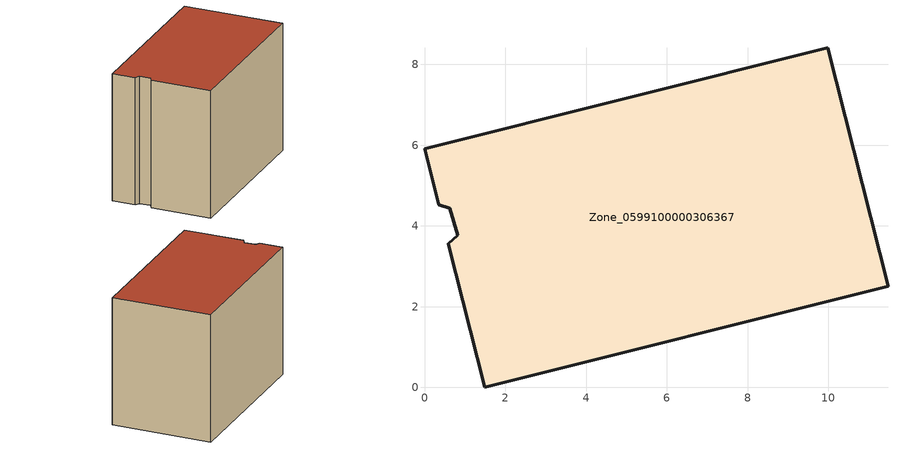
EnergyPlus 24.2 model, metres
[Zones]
Zone_0599100000306367
 floor ground (C_G): 0.59,3.56 0.83,3.77 0.62,4.44 0.35,4.53 0,5.91 9.99,8.42 11.48,2.51 1.49,0 z0
 wall outside (C_F): 1.49,0 11.48,2.51 9.99,8.42 0,5.91 0.35,4.53 0.62,4.44 0.83,3.77 0.59,3.56 1.49,0 z0:7.92
 roof outside (C_R): 0.83,3.77 0.59,3.56 1.49,0 11.48,2.51 9.99,8.42 0,5.91 0.35,4.53 0.62,4.44 z7.92
[BUILDING]
Pand.0599100000306367: North Axis=0; Terrain=City; Loads Convergence Tolerance Value=0.04; Temperature Convergence Tolerance Value=0.4; Solar Distribution=FullExterior; Maximum Number of Warmup Days=25; Minimum Number of Warmup Days=1
[Site:Location]
Rotterdam.The.Hague.AP_ZH_NLD Design_Conditions: Latitude=51.96; Longitude=4.45; Time Zone=1; Elevation=-4.5
[SITE:GROUNDTEMPERATURE:BUILDINGSURFACE]
18, 18, 18, 18, 18, 18, 18, 18, 18, 18, 18, 18
[MATERIAL] Thermal Absorptance=0.9; Solar Absorptance=0.7; Visible Absorptance=0.7
Name | Roughness | Thickness | Conductivity | Density | Specific Heat
G.TI.1965-1974 | MediumSmooth | 0.15 | 0.882353 | 540 | 1210
F.TI.1965-1974 | Rough | 0.3 | 0.697674 | 1920 | 840
R.TI.1965-1974 | MediumRough | 0.2 | 0.232558 | 1500 | 1000
[CONSTRUCTION]
C_G: G.TI.1965-1974
C_F: F.TI.1965-1974
C_R: R.TI.1965-1974
[ZONE]
Zone_0599100000306367: Type=1; Multiplier=1; Ceiling Height=Autocalculate; Volume=Autocalculate; Floor Area=autocalculate; Part of Total Floor Area=Yes
[ZONEINFILTRATION:DESIGNFLOWRATE]
Infil_Zone_0599100000306367: Zone or ZoneList or Space or SpaceList=Zone_0599100000306367; Schedule=AlwaysOn; Design Flow Rate Calculation Method=Flow/Area; Flow Rate per Floor Area=0.003; Constant Term Coefficient=1; Temperature Term Coefficient=0; Velocity Term Coefficient=0; Velocity Squared Term Coefficient=0
[HVACTEMPLATE:ZONE:IDEALLOADSAIRSYSTEM]
Zone_0599100000306367: Maximum Heating Supply Air Temperature=50; Minimum Cooling Supply Air Temperature=13; Maximum Heating Supply Air Humidity Ratio=0.0156; Minimum Cooling Supply Air Humidity Ratio=0.0077; Heating Limit=NoLimit; Cooling Limit=NoLimit; Dehumidification Control Type=ConstantSensibleHeatRatio; Cooling Sensible Heat Ratio=0.7; Dehumidification Setpoint=60; Humidification Control Type=None; Humidification Setpoint=30; Outdoor Air Method=None; Outdoor Air Flow Rate per Person=0.00944; Outdoor Air Flow Rate per Zone Floor Area=0; Outdoor Air Flow Rate per Zone=0; Demand Controlled Ventilation Type=None; Outdoor Air Economizer Type=NoEconomizer; Heat Recovery Type=None; Sensible Heat Recovery Effectiveness=0.7; Latent Heat Recovery Effectiveness=0.65
[ZONECONTROL:THERMOSTAT]
ThermostatControl_Zone_0599100000306367: Zone or ZoneList=Zone_0599100000306367; Control Type Schedule=DualSetpointControlType; Control 1=Thermostat_Zone_0599100000306367; Temperature Difference Between Cutout And Setpoint=0
[THERMOSTATSETPOINT:DUALSETPOINT]
Thermostat_Zone_0599100000306367: Heating Setpoint Temperature Schedule=HeatingSetpoint_Zone_0599100000306367; Cooling Setpoint Temperature Schedule=CoolingSetpoint_Zone_0599100000306367
[SCHEDULE:COMPACT]
HeatingSetpoint_Zone_0599100000306367: Through: 12/31, For: AllDays, Until: 24:00, 21
CoolingSetpoint_Zone_0599100000306367: Through: 12/31, For: AllDays, Until: 24:00, 24
DualSetpointControlType: Through: 12/31, For: AllDays, Until: 24:00, 4
AlwaysOn: Through: 12/31, For: AllDays, Until: 24:00, 1
